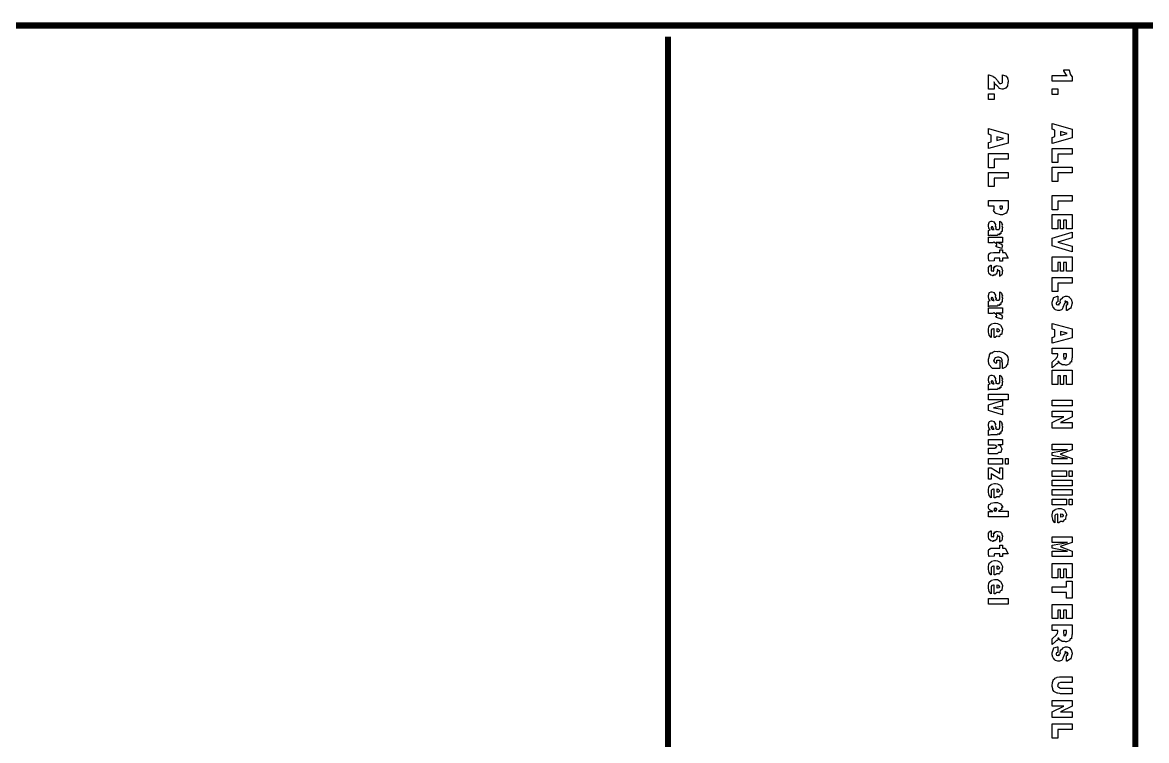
# Model space of a CAD drawing. Extents: x 0.2 to 11.6, y 0 to 16.4.
# Drawn here: x 7.78 to 9.628, y 1.223 to 2.403 of the extents above; entities that cross this region are included whole.
import ezdxf

# ---------------------------------------------------------------- set-up
doc = ezdxf.new("R2010")
doc.units = 0
doc.header["$MEASUREMENT"] = 0

msp = doc.modelspace()

# ---------------------------------------------------------------- linework, layer by layer
at = {"color": 0, "const_width": 0.01}
for points in [[(0.183322, 2.39833), (11.5517, 2.39833)], [(9.61003, 2.39833), (9.61003, 0.04834)], [(8.84169, 2.37999), (8.84169, 0.030002)]]:
    msp.add_lwpolyline(points, dxfattribs=at)
at = {"color": 0}
for points in [[(9.36833, 2.29368), (9.36833, 2.31711), (9.36908, 2.31743), (9.37576, 2.31506), (9.37636, 2.31472), (9.37636, 2.31472), (9.37918, 2.31261), (9.38319, 2.30789), (9.38374, 2.30692), (9.384, 2.30643), (9.38683, 2.30328), (9.38699, 2.30322), (9.38699, 2.30322), (9.38846, 2.303), (9.38894, 2.303), (9.38894, 2.303), (9.39057, 2.30354), (9.39068, 2.30365), (9.39063, 2.30371), (9.39154, 2.30485), (9.39154, 2.30518), (9.39139, 2.30528), (9.39154, 2.30653), (9.39154, 2.30692), (9.39154, 2.30692), (9.39154, 2.30757), (9.39154, 2.30778), (9.39154, 2.31711), (9.39154, 2.31711), (9.39665, 2.3156), (9.39697, 2.31538), (9.39697, 2.31538), (9.39968, 2.31228), (9.39979, 2.3119), (9.39979, 2.3119), (9.40018, 2.31033), (9.40087, 2.30664), (9.40087, 2.30539), (9.4005, 2.3049), (9.40001, 2.29932), (9.39979, 2.29889), (9.39974, 2.29899), (9.39692, 2.29542), (9.39654, 2.29519), (9.39649, 2.29542), (9.39279, 2.29368), (9.39154, 2.29368), (9.39031, 2.29372), (9.38633, 2.29497), (9.3859, 2.29519), (9.38536, 2.29622), (9.38292, 2.29899), (9.38124, 2.30029), (9.38092, 2.30083), (9.38015, 2.30143), (9.37819, 2.30376), (9.37896, 2.3041), (9.37896, 2.3041), (9.37847, 2.30431), (9.37711, 2.30533), (9.37765, 2.30583), (9.37765, 2.30583), (9.37765, 2.29368), (9.36833, 2.29368)], [(9.50586, 2.30681), (9.47331, 2.30681), (9.47331, 2.31614), (9.49783, 2.31614), (9.49675, 2.31646), (9.49457, 2.32015), (9.49436, 2.32047), (9.49382, 2.32129), (9.49224, 2.32394), (9.49214, 2.32514), (9.49197, 2.32547), (9.50131, 2.32547), (9.50142, 2.32508), (9.50287, 2.31896), (9.50304, 2.31853), (9.50304, 2.31853), (9.50564, 2.31467), (9.50586, 2.3144), (9.50586, 2.30681)], [(9.48264, 2.29443), (9.48264, 2.2851), (9.47331, 2.2851), (9.47331, 2.29443), (9.48264, 2.29443)], [(9.37765, 2.28608), (9.37765, 2.27675), (9.36833, 2.27675), (9.36833, 2.28608), (9.37765, 2.28608)], [(9.47786, 2.21565), (9.47786, 2.22651), (9.47331, 2.22781), (9.47331, 2.23714), (9.50586, 2.22803), (9.50586, 2.21349), (9.47331, 2.20458), (9.47331, 2.21414), (9.47786, 2.21565)], [(9.37289, 2.20731), (9.37289, 2.21815), (9.36833, 2.21946), (9.36833, 2.22879), (9.40087, 2.21967), (9.40087, 2.20514), (9.36833, 2.19624), (9.36833, 2.20578), (9.37289, 2.20731)], [(9.48719, 2.21761), (9.49804, 2.22086), (9.48719, 2.2239), (9.48719, 2.21761)], [(9.38222, 2.20925), (9.39307, 2.21251), (9.38222, 2.21556), (9.38222, 2.20925)], [(9.40087, 2.18799), (9.40087, 2.17865), (9.37765, 2.17865), (9.37765, 2.16456), (9.36833, 2.16456), (9.36833, 2.18799), (9.40087, 2.18799)], [(9.50586, 2.19635), (9.50586, 2.18701), (9.48264, 2.18701), (9.48264, 2.1729), (9.47331, 2.1729), (9.47331, 2.19635), (9.50586, 2.19635)], [(9.50586, 2.16531), (9.50586, 2.15597), (9.48264, 2.15597), (9.48264, 2.14187), (9.47331, 2.14187), (9.47331, 2.16531), (9.50586, 2.16531)], [(9.40087, 2.15696), (9.40087, 2.14762), (9.37765, 2.14762), (9.37765, 2.13351), (9.36833, 2.13351), (9.36833, 2.15696), (9.40087, 2.15696)], [(9.40087, 2.11046), (9.40087, 2.09636), (9.4005, 2.09597), (9.39839, 2.08979), (9.39785, 2.08942), (9.39725, 2.09), (9.39154, 2.08703), (9.3896, 2.08703), (9.38807, 2.08708), (9.38124, 2.08903), (9.38069, 2.08942), (9.37961, 2.09039), (9.3769, 2.09397), (9.37765, 2.09608), (9.37765, 2.09679), (9.37765, 2.10113), (9.36833, 2.10113), (9.36833, 2.11046), (9.40087, 2.11046)], [(9.50586, 2.11882), (9.50586, 2.10949), (9.48264, 2.10949), (9.48264, 2.09538), (9.47331, 2.09538), (9.47331, 2.11882), (9.50586, 2.11882)], [(9.38699, 2.10113), (9.38699, 2.09961), (9.38693, 2.09961), (9.38753, 2.09733), (9.38764, 2.09722), (9.38764, 2.09722), (9.38878, 2.09636), (9.38917, 2.09636), (9.38917, 2.09636), (9.39079, 2.0969), (9.3909, 2.097), (9.39074, 2.09717), (9.39154, 2.09885), (9.39154, 2.09939), (9.39154, 2.10113), (9.38699, 2.10113)], [(9.38699, 2.06749), (9.38699, 2.07682), (9.38699, 2.07682), (9.38906, 2.07568), (9.38917, 2.07553), (9.38917, 2.07553), (9.39057, 2.07324), (9.39068, 2.07292), (9.39063, 2.07297), (9.39003, 2.07269), (9.39133, 2.07021), (9.39133, 2.06988), (9.39128, 2.06993), (9.39035, 2.06928), (9.39154, 2.06651), (9.39154, 2.06554), (9.39085, 2.06515), (9.391, 2.06006), (9.3909, 2.05968), (9.39057, 2.05979), (9.38906, 2.05854), (9.38906, 2.05604), (9.38872, 2.05578), (9.38851, 2.0561), (9.38683, 2.05632), (9.38644, 2.05414), (9.38613, 2.05404), (9.38585, 2.05453), (9.38396, 2.05528), (9.38314, 2.05339), (9.38286, 2.05339), (9.3731, 2.05339), (9.3725, 2.05344), (9.37067, 2.05322), (9.3705, 2.05317), (9.36996, 2.05317), (9.36854, 2.0524), (9.36833, 2.05231), (9.36833, 2.06119), (9.36838, 2.06147), (9.36957, 2.06207), (9.36962, 2.06207), (9.36962, 2.06213), (9.37121, 2.06228), (9.37136, 2.06228), (9.37088, 2.06299), (9.36931, 2.06489), (9.36919, 2.06511), (9.36897, 2.06565), (9.36833, 2.06868), (9.36833, 2.06967), (9.36833, 2.07101), (9.36962, 2.07476), (9.36985, 2.07508), (9.37001, 2.07574), (9.37315, 2.07682), (9.37418, 2.07682), (9.37418, 2.07682), (9.37765, 2.07574), (9.37787, 2.07553), (9.37787, 2.07553), (9.37799, 2.07443), (9.37993, 2.07135), (9.38004, 2.07075), (9.38004, 2.07075), (9.37935, 2.06874), (9.38129, 2.06575), (9.38135, 2.06554), (9.38108, 2.06554), (9.38015, 2.06446), (9.38217, 2.06299), (9.38222, 2.06272), (9.38265, 2.06315), (9.38574, 2.0631), (9.3859, 2.06315), (9.38585, 2.06342), (9.38699, 2.0644), (9.38699, 2.06467), (9.38678, 2.06494), (9.38699, 2.06625), (9.38699, 2.06662), (9.38693, 2.06668), (9.38699, 2.06733), (9.38699, 2.06749)], [(9.50586, 2.08778), (9.50586, 2.06435), (9.49653, 2.06435), (9.49653, 2.07844), (9.49197, 2.07844), (9.49197, 2.06435), (9.48719, 2.06435), (9.48719, 2.07844), (9.48264, 2.07844), (9.48264, 2.06435), (9.47331, 2.06435), (9.47331, 2.08778), (9.50586, 2.08778)], [(9.37765, 2.06272), (9.37722, 2.06304), (9.37608, 2.06451), (9.37685, 2.06506), (9.37679, 2.06511), (9.37642, 2.06538), (9.37582, 2.067), (9.37571, 2.06706), (9.37543, 2.06711), (9.37483, 2.06749), (9.37463, 2.06749), (9.37429, 2.06749), (9.37343, 2.06717), (9.37332, 2.06706), (9.37321, 2.06706), (9.37289, 2.06608), (9.37289, 2.06575), (9.37289, 2.06575), (9.37326, 2.06435), (9.37332, 2.06424), (9.37332, 2.06424), (9.37451, 2.06321), (9.37463, 2.06315), (9.37463, 2.06315), (9.37608, 2.06272), (9.37657, 2.06272), (9.37765, 2.06272)], [(9.50586, 2.05871), (9.50586, 2.04915), (9.48242, 2.04243), (9.50586, 2.03549), (9.50586, 2.02615), (9.47331, 2.03635), (9.47331, 2.04872), (9.50586, 2.05871)], [(9.39154, 2.05035), (9.39154, 2.04167), (9.38135, 2.04167), (9.38135, 2.04167), (9.38411, 2.04156), (9.38818, 2.0395), (9.38851, 2.03928), (9.38851, 2.03928), (9.3896, 2.03922), (9.39144, 2.03635), (9.39154, 2.03603), (9.391, 2.03586), (9.39068, 2.03213), (9.39046, 2.03168), (9.38178, 2.0345), (9.3814, 2.03467), (9.38043, 2.03614), (9.38222, 2.03674), (9.38222, 2.03689), (9.38222, 2.03776), (9.38194, 2.04021), (9.38118, 2.03971), (9.38112, 2.03971), (9.38026, 2.04047), (9.37711, 2.04204), (9.37543, 2.04101), (9.37483, 2.04101), (9.36833, 2.04101), (9.36833, 2.05035), (9.39154, 2.05035)], [(9.40087, 2.01579), (9.39154, 2.01579), (9.39154, 2.01101), (9.38699, 2.01101), (9.38699, 2.01579), (9.38004, 2.01579), (9.37961, 2.01579), (9.37842, 2.01563), (9.37831, 2.01557), (9.37815, 2.01557), (9.37765, 2.01443), (9.37765, 2.01406), (9.37765, 2.01406), (9.37804, 2.01193), (9.3781, 2.01167), (9.36942, 2.01101), (9.36914, 2.01199), (9.36833, 2.01585), (9.36833, 2.01708), (9.36833, 2.01824), (9.36854, 2.0216), (9.36914, 2.02197), (9.36919, 2.02208), (9.36925, 2.02274), (9.37169, 2.02436), (9.37201, 2.02447), (9.37201, 2.02468), (9.37657, 2.02513), (9.3781, 2.02513), (9.38699, 2.02513), (9.38699, 2.02968), (9.39154, 2.02968), (9.39154, 2.02513), (9.39611, 2.02513), (9.40087, 2.01579)], [(9.50586, 2.0179), (9.50586, 1.99447), (9.49653, 1.99447), (9.49653, 2.00857), (9.49197, 2.00857), (9.49197, 1.99447), (9.48719, 1.99447), (9.48719, 2.00857), (9.48264, 2.00857), (9.48264, 1.99447), (9.47331, 1.99447), (9.47331, 2.0179), (9.50586, 2.0179)], [(9.37289, 2.00444), (9.37289, 1.99511), (9.37289, 1.99511), (9.37354, 1.99511), (9.37375, 1.99511), (9.37375, 1.99511), (9.37472, 1.99511), (9.37506, 1.99511), (9.37506, 1.99511), (9.37646, 1.99442), (9.37657, 1.99425), (9.37657, 1.99425), (9.37733, 1.99561), (9.37744, 1.99599), (9.37706, 1.99701), (9.37696, 2.0006), (9.37869, 2.0006), (9.37875, 2.00076), (9.37847, 2.00108), (9.37831, 2.00276), (9.38069, 2.00239), (9.38092, 2.0025), (9.38081, 2.00261), (9.38112, 2.00379), (9.38374, 2.00315), (9.3846, 2.00315), (9.38465, 2.00325), (9.38807, 2.00244), (9.38829, 2.00228), (9.38829, 2.00228), (9.39057, 1.99978), (9.39068, 1.99946), (9.39068, 1.99946), (9.39031, 1.99854), (9.39154, 1.99567), (9.39154, 1.99468), (9.39094, 1.99431), (9.39122, 1.99018), (9.39111, 1.9899), (9.3909, 1.98996), (9.38981, 1.98768), (9.3896, 1.98753), (9.38921, 1.98774), (9.38747, 1.98753), (9.38726, 1.98589), (9.38699, 1.98579), (9.38699, 1.99511), (9.38683, 1.99511), (9.3865, 1.99511), (9.38633, 1.99511), (9.38607, 1.99511), (9.38547, 1.99511), (9.38525, 1.99511), (9.38493, 1.99511), (9.38406, 1.99588), (9.38396, 1.99599), (9.3839, 1.99642), (9.38331, 1.99761), (9.38319, 1.99485), (9.38308, 1.99447), (9.38297, 1.99397), (9.38194, 1.9899), (9.38178, 1.98969), (9.38118, 1.98981), (9.37918, 1.98926), (9.3795, 1.98779), (9.37939, 1.98774), (9.37875, 1.98801), (9.37642, 1.98807), (9.37608, 1.98687), (9.37592, 1.98687), (9.37532, 1.98731), (9.3731, 1.98817), (9.3724, 1.98768), (9.37224, 1.98774), (9.37164, 1.9885), (9.36962, 1.99024), (9.36942, 1.99056), (9.36914, 1.99126), (9.36833, 1.99451), (9.36833, 1.99556), (9.36833, 1.9969), (9.3686, 2.00097), (9.36931, 2.00163), (9.36942, 2.00185), (9.36951, 2.00261), (9.37256, 2.00435), (9.37289, 2.00444)], [(9.50586, 1.98426), (9.50586, 1.97493), (9.48264, 1.97493), (9.48264, 1.96083), (9.47331, 1.96083), (9.47331, 1.98426), (9.50586, 1.98426)], [(9.38699, 1.95122), (9.38699, 1.96056), (9.38699, 1.96056), (9.38906, 1.95942), (9.38917, 1.95925), (9.38917, 1.95925), (9.39057, 1.95697), (9.39068, 1.95665), (9.39063, 1.95671), (9.39003, 1.95643), (9.39133, 1.95394), (9.39133, 1.95361), (9.39128, 1.95367), (9.39035, 1.95301), (9.39154, 1.95025), (9.39154, 1.94928), (9.39085, 1.94889), (9.391, 1.94379), (9.3909, 1.94342), (9.39057, 1.94353), (9.38906, 1.94228), (9.38906, 1.93978), (9.38872, 1.93951), (9.38851, 1.93983), (9.38683, 1.94006), (9.38644, 1.93787), (9.38613, 1.93778), (9.38585, 1.93826), (9.38396, 1.93901), (9.38314, 1.93713), (9.38286, 1.93713), (9.3731, 1.93713), (9.3725, 1.93718), (9.37067, 1.93696), (9.3705, 1.9369), (9.36996, 1.9369), (9.36854, 1.93614), (9.36833, 1.93604), (9.36833, 1.94493), (9.36838, 1.94521), (9.36957, 1.94581), (9.36962, 1.94581), (9.36962, 1.94586), (9.37121, 1.94601), (9.37136, 1.94601), (9.37088, 1.94672), (9.36931, 1.94862), (9.36919, 1.94883), (9.36897, 1.94937), (9.36833, 1.95242), (9.36833, 1.9534), (9.36833, 1.95475), (9.36962, 1.9585), (9.36985, 1.95882), (9.37001, 1.95947), (9.37315, 1.96056), (9.37418, 1.96056), (9.37418, 1.96056), (9.37765, 1.95947), (9.37787, 1.95925), (9.37787, 1.95925), (9.37799, 1.95817), (9.37993, 1.95508), (9.38004, 1.95449), (9.38004, 1.95449), (9.37935, 1.95247), (9.38129, 1.94949), (9.38135, 1.94928), (9.38108, 1.94928), (9.38015, 1.94819), (9.38217, 1.94672), (9.38222, 1.94646), (9.38265, 1.94689), (9.38574, 1.94683), (9.3859, 1.94689), (9.38585, 1.94715), (9.38699, 1.94814), (9.38699, 1.9484), (9.38678, 1.94868), (9.38699, 1.94997), (9.38699, 1.95036), (9.38693, 1.95042), (9.38699, 1.95107), (9.38699, 1.95122)], [(9.37765, 1.94646), (9.37722, 1.94678), (9.37608, 1.94824), (9.37685, 1.94879), (9.37679, 1.94883), (9.37642, 1.94911), (9.37582, 1.95074), (9.37571, 1.95079), (9.37543, 1.95085), (9.37483, 1.95122), (9.37463, 1.95122), (9.37429, 1.95122), (9.37343, 1.9509), (9.37332, 1.95079), (9.37321, 1.95079), (9.37289, 1.94982), (9.37289, 1.94949), (9.37289, 1.94949), (9.37326, 1.94808), (9.37332, 1.94797), (9.37332, 1.94797), (9.37451, 1.94694), (9.37463, 1.94689), (9.37463, 1.94689), (9.37608, 1.94646), (9.37657, 1.94646), (9.37765, 1.94646)], [(9.48242, 1.95324), (9.48264, 1.9439), (9.48221, 1.9439), (9.48101, 1.94336), (9.4809, 1.94325), (9.48062, 1.94325), (9.47982, 1.94179), (9.47982, 1.94129), (9.47982, 1.94129), (9.48058, 1.93989), (9.48068, 1.93978), (9.48068, 1.93978), (9.48247, 1.93913), (9.48307, 1.93913), (9.48296, 1.93924), (9.48292, 1.93989), (9.48492, 1.93951), (9.48503, 1.93956), (9.48481, 1.93972), (9.4846, 1.94114), (9.48687, 1.94249), (9.48699, 1.94303), (9.48639, 1.94368), (9.48687, 1.94786), (9.49029, 1.95047), (9.49067, 1.95085), (9.49078, 1.95161), (9.49528, 1.95324), (9.49675, 1.95324), (9.49675, 1.95324), (9.49789, 1.9535), (9.50097, 1.95215), (9.50131, 1.95193), (9.50136, 1.95199), (9.50439, 1.94868), (9.50456, 1.94824), (9.50456, 1.94824), (9.50586, 1.94303), (9.50586, 1.94129), (9.50549, 1.94065), (9.50407, 1.93375), (9.50369, 1.93326), (9.50315, 1.93371), (9.49778, 1.9299), (9.49696, 1.92979), (9.49653, 1.93913), (9.49653, 1.93913), (9.49881, 1.93989), (9.49892, 1.94), (9.49864, 1.94015), (9.4981, 1.94129), (9.49978, 1.94179), (9.49978, 1.94194), (9.49935, 1.94211), (9.49799, 1.94303), (9.49892, 1.94347), (9.49892, 1.94347), (9.49854, 1.94353), (9.49772, 1.9439), (9.4974, 1.9439), (9.49701, 1.9439), (9.49599, 1.94413), (9.49588, 1.94413), (9.49561, 1.94456), (9.49431, 1.94547), (9.4949, 1.94254), (9.49479, 1.94217), (9.49354, 1.9414), (9.49094, 1.93479), (9.49089, 1.93435), (9.49089, 1.93435), (9.48887, 1.9311), (9.4885, 1.93087), (9.48844, 1.9311), (9.48508, 1.92979), (9.48394, 1.92979), (9.48258, 1.92985), (9.47874, 1.9311), (9.47831, 1.93132), (9.47775, 1.93224), (9.47558, 1.93457), (9.47472, 1.935), (9.47461, 1.93522), (9.47428, 1.93636), (9.47331, 1.94011), (9.47331, 1.94129), (9.47331, 1.94358), (9.47532, 1.94997), (9.47569, 1.95042), (9.47597, 1.95144), (9.48178, 1.95318), (9.48242, 1.95324)], [(9.39154, 1.93408), (9.39154, 1.9254), (9.38135, 1.9254), (9.38135, 1.9254), (9.38411, 1.92529), (9.38818, 1.92324), (9.38851, 1.92301), (9.38851, 1.92301), (9.3896, 1.92296), (9.39144, 1.92008), (9.39154, 1.91976), (9.391, 1.9196), (9.39068, 1.91585), (9.39046, 1.91542), (9.38178, 1.91824), (9.3814, 1.9184), (9.38043, 1.91986), (9.38222, 1.92046), (9.38222, 1.92063), (9.38222, 1.9215), (9.38194, 1.92393), (9.38118, 1.92344), (9.38112, 1.92344), (9.38026, 1.92421), (9.37711, 1.92578), (9.37543, 1.92475), (9.37483, 1.92475), (9.36833, 1.92475), (9.36833, 1.93408), (9.39154, 1.93408)], [(9.37765, 1.88542), (9.37765, 1.89953), (9.37685, 1.89953), (9.37463, 1.89899), (9.3744, 1.89887), (9.37403, 1.89887), (9.37289, 1.8974), (9.37289, 1.89692), (9.37289, 1.89692), (9.37289, 1.89594), (9.37289, 1.89561), (9.37289, 1.89561), (9.37289, 1.89497), (9.37289, 1.89475), (9.37289, 1.88542), (9.37213, 1.88574), (9.36962, 1.88932), (9.36942, 1.88976), (9.36914, 1.891), (9.36833, 1.89546), (9.36833, 1.89692), (9.36833, 1.89854), (9.36925, 1.90306), (9.36942, 1.90343), (9.36951, 1.90451), (9.3731, 1.90713), (9.37354, 1.90733), (9.37358, 1.90776), (9.37831, 1.90886), (9.37983, 1.90886), (9.37983, 1.90886), (9.38314, 1.90869), (9.38775, 1.90636), (9.38829, 1.90582), (9.38829, 1.90582), (9.39154, 1.89947), (9.39154, 1.89735), (9.39079, 1.89686), (9.39031, 1.89106), (9.39003, 1.89063), (9.38954, 1.89085), (9.38737, 1.88949), (9.38639, 1.88693), (9.3859, 1.88672), (9.38542, 1.88726), (9.38222, 1.88738), (9.37944, 1.88542), (9.37853, 1.88542), (9.37765, 1.88542)], [(9.47786, 1.88721), (9.47786, 1.89806), (9.47331, 1.89936), (9.47331, 1.90869), (9.50586, 1.89958), (9.50586, 1.88504), (9.47331, 1.87614), (9.47331, 1.88569), (9.47786, 1.88721)], [(9.38222, 1.89475), (9.38265, 1.89518), (9.38574, 1.89551), (9.3859, 1.89561), (9.38585, 1.89589), (9.38699, 1.89686), (9.38699, 1.89714), (9.38661, 1.89751), (9.38558, 1.89876), (9.38525, 1.89887), (9.38488, 1.89903), (9.3826, 1.89953), (9.38222, 1.89953), (9.38222, 1.89475)], [(9.48719, 1.88917), (9.49804, 1.89242), (9.48719, 1.89546), (9.48719, 1.88917)], [(9.47331, 1.86789), (9.50586, 1.86789), (9.50586, 1.85183), (9.50549, 1.85167), (9.50499, 1.84554), (9.50478, 1.84511), (9.50472, 1.84526), (9.50304, 1.84472), (9.50174, 1.84164), (9.50131, 1.84142), (9.50092, 1.84147), (9.49669, 1.8399), (9.49522, 1.8399), (9.49403, 1.84033), (9.49001, 1.84065), (9.48958, 1.84076), (9.48904, 1.84125), (9.48617, 1.84293), (9.48589, 1.84315), (9.48529, 1.84332), (9.48351, 1.84457), (9.48449, 1.8456), (9.48438, 1.84576), (9.48406, 1.84603), (9.48236, 1.84603), (9.48318, 1.84353), (9.48307, 1.84338), (9.48258, 1.84343), (9.48118, 1.84224), (9.4809, 1.84207), (9.48036, 1.84212), (9.47868, 1.84065), (9.47851, 1.84056), (9.47331, 1.83535), (9.47331, 1.84467), (9.48025, 1.85161), (9.48014, 1.852), (9.48215, 1.85389), (9.48221, 1.854), (9.48188, 1.85433), (9.48264, 1.85656), (9.48264, 1.85726), (9.48264, 1.85856), (9.47331, 1.85856), (9.47331, 1.86789)], [(9.38222, 1.84825), (9.38699, 1.84825), (9.38699, 1.83436), (9.37506, 1.83436), (9.37386, 1.83539), (9.3699, 1.8406), (9.36962, 1.8411), (9.36931, 1.84256), (9.36833, 1.84651), (9.36833, 1.84782), (9.36833, 1.84983), (9.36996, 1.85536), (9.37028, 1.85585), (9.37044, 1.85693), (9.37244, 1.85997), (9.37532, 1.86035), (9.37592, 1.86062), (9.37592, 1.86117), (9.37913, 1.86274), (9.38325, 1.86236), (9.3846, 1.86236), (9.38531, 1.86274), (9.3929, 1.86074), (9.3935, 1.8604), (9.3935, 1.8604), (9.39551, 1.85894), (9.39903, 1.85558), (9.39936, 1.85499), (9.39936, 1.85499), (9.40013, 1.85319), (9.40087, 1.84885), (9.40087, 1.84739), (9.4005, 1.84706), (9.40001, 1.84082), (9.39979, 1.84044), (9.39974, 1.84056), (9.39811, 1.8399), (9.39714, 1.83681), (9.39675, 1.83653), (9.39638, 1.83653), (9.39208, 1.83447), (9.39154, 1.83436), (9.39154, 1.84369), (9.39122, 1.84407), (9.3904, 1.84549), (9.39154, 1.84521), (9.39154, 1.84521), (9.39117, 1.84565), (9.3904, 1.84733), (9.39154, 1.84771), (9.39154, 1.84782), (9.39106, 1.84842), (9.38997, 1.85069), (9.38997, 1.85161), (9.38981, 1.85172), (9.38894, 1.85206), (9.38569, 1.85303), (9.3846, 1.85303), (9.38325, 1.85303), (9.3795, 1.85194), (9.37918, 1.85172), (9.37875, 1.85172), (9.37765, 1.84896), (9.37765, 1.84804), (9.37744, 1.84814), (9.37657, 1.84765), (9.37804, 1.84625), (9.3781, 1.84608), (9.37804, 1.84614), (9.3775, 1.84586), (9.37944, 1.84392), (9.37961, 1.84369), (9.38222, 1.84369), (9.38222, 1.84825)], [(9.49197, 1.85856), (9.49197, 1.85422), (9.49197, 1.85422), (9.49219, 1.85194), (9.49219, 1.85161), (9.49219, 1.85161), (9.49278, 1.84999), (9.49283, 1.84987), (9.49278, 1.85004), (9.49278, 1.85053), (9.49382, 1.84924), (9.49414, 1.84924), (9.49403, 1.8495), (9.49436, 1.85069), (9.49588, 1.85026), (9.49588, 1.85032), (9.49556, 1.85081), (9.49528, 1.85275), (9.49653, 1.85374), (9.49653, 1.854), (9.49653, 1.85856), (9.49197, 1.85856)], [(9.50586, 1.83165), (9.50586, 1.80821), (9.49653, 1.80821), (9.49653, 1.82232), (9.49197, 1.82232), (9.49197, 1.80821), (9.48719, 1.80821), (9.48719, 1.82232), (9.48264, 1.82232), (9.48264, 1.80821), (9.47331, 1.80821), (9.47331, 1.83165), (9.50586, 1.83165)], [(9.38699, 1.81424), (9.38699, 1.82357), (9.38699, 1.82357), (9.38906, 1.82243), (9.38917, 1.82226), (9.38917, 1.82226), (9.39057, 1.81999), (9.39068, 1.81967), (9.39063, 1.81972), (9.39003, 1.81944), (9.39133, 1.81694), (9.39133, 1.81662), (9.39128, 1.81668), (9.39035, 1.81603), (9.39154, 1.81326), (9.39154, 1.81228), (9.39085, 1.8119), (9.391, 1.80681), (9.3909, 1.80643), (9.39057, 1.80653), (9.38906, 1.80528), (9.38906, 1.80279), (9.38872, 1.80251), (9.38851, 1.80285), (9.38683, 1.80306), (9.38644, 1.80089), (9.38613, 1.80078), (9.38585, 1.80126), (9.38396, 1.80203), (9.38314, 1.80012), (9.38286, 1.80012), (9.3731, 1.80012), (9.3725, 1.80018), (9.37067, 1.79997), (9.3705, 1.79992), (9.36996, 1.79992), (9.36854, 1.79915), (9.36833, 1.79904), (9.36833, 1.80794), (9.36838, 1.80821), (9.36957, 1.80881), (9.36962, 1.80881), (9.36962, 1.80886), (9.37121, 1.80903), (9.37136, 1.80903), (9.37088, 1.80974), (9.36931, 1.81164), (9.36919, 1.81185), (9.36897, 1.81239), (9.36833, 1.81543), (9.36833, 1.8164), (9.36833, 1.81776), (9.36962, 1.8215), (9.36985, 1.82183), (9.37001, 1.82249), (9.37315, 1.82357), (9.37418, 1.82357), (9.37418, 1.82357), (9.37765, 1.82249), (9.37787, 1.82226), (9.37787, 1.82226), (9.37799, 1.82118), (9.37993, 1.81808), (9.38004, 1.81749), (9.38004, 1.81749), (9.37935, 1.81549), (9.38129, 1.8125), (9.38135, 1.81228), (9.38108, 1.81228), (9.38015, 1.81119), (9.38217, 1.80974), (9.38222, 1.80946), (9.38265, 1.8099), (9.38574, 1.80985), (9.3859, 1.8099), (9.38585, 1.81017), (9.38699, 1.81114), (9.38699, 1.81142), (9.38678, 1.81168), (9.38699, 1.81299), (9.38699, 1.81338), (9.38693, 1.81342), (9.38699, 1.81407), (9.38699, 1.81424)], [(9.37765, 1.80946), (9.37722, 1.80979), (9.37608, 1.81125), (9.37685, 1.81179), (9.37679, 1.81185), (9.37642, 1.81213), (9.37582, 1.81375), (9.37571, 1.81381), (9.37543, 1.81386), (9.37483, 1.81424), (9.37463, 1.81424), (9.37429, 1.81424), (9.37343, 1.81392), (9.37332, 1.81381), (9.37321, 1.81381), (9.37289, 1.81282), (9.37289, 1.8125), (9.37289, 1.8125), (9.37326, 1.81108), (9.37332, 1.81099), (9.37332, 1.81099), (9.37451, 1.80994), (9.37463, 1.8099), (9.37463, 1.8099), (9.37608, 1.80946), (9.37657, 1.80946), (9.37765, 1.80946)], [(9.40087, 1.79254), (9.40087, 1.78321), (9.36833, 1.78321), (9.36833, 1.79254), (9.40087, 1.79254)], [(9.39154, 1.78162), (9.39154, 1.77229), (9.37679, 1.76992), (9.39154, 1.76774), (9.39154, 1.7584), (9.36833, 1.76557), (9.36833, 1.77468), (9.39154, 1.78162)], [(9.50586, 1.78256), (9.50586, 1.77322), (9.47331, 1.77322), (9.47331, 1.78256), (9.50586, 1.78256)], [(9.50586, 1.76443), (9.50586, 1.7551), (9.48676, 1.74576), (9.50586, 1.74576), (9.50586, 1.73643), (9.47331, 1.73643), (9.47331, 1.74576), (9.49219, 1.7551), (9.47331, 1.7551), (9.47331, 1.76443), (9.50586, 1.76443)], [(9.38699, 1.73931), (9.38699, 1.74864), (9.38699, 1.74864), (9.38906, 1.7475), (9.38917, 1.74735), (9.38917, 1.74735), (9.39057, 1.74507), (9.39068, 1.74474), (9.39063, 1.74479), (9.39003, 1.74451), (9.39133, 1.74203), (9.39133, 1.74169), (9.39128, 1.74175), (9.39035, 1.7411), (9.39154, 1.73833), (9.39154, 1.73736), (9.39085, 1.73699), (9.391, 1.73188), (9.3909, 1.7315), (9.39057, 1.73161), (9.38906, 1.73036), (9.38906, 1.72786), (9.38872, 1.7276), (9.38851, 1.72792), (9.38683, 1.72814), (9.38644, 1.72597), (9.38613, 1.72586), (9.38585, 1.72635), (9.38396, 1.72711), (9.38314, 1.72521), (9.38286, 1.72521), (9.3731, 1.72521), (9.3725, 1.72526), (9.37067, 1.72504), (9.3705, 1.72499), (9.36996, 1.72499), (9.36854, 1.72424), (9.36833, 1.72413), (9.36833, 1.73301), (9.36838, 1.73329), (9.36957, 1.73389), (9.36962, 1.73389), (9.36962, 1.73394), (9.37121, 1.7341), (9.37136, 1.7341), (9.37088, 1.73481), (9.36931, 1.73671), (9.36919, 1.73693), (9.36897, 1.73747), (9.36833, 1.7405), (9.36833, 1.74149), (9.36833, 1.74283), (9.36962, 1.74658), (9.36985, 1.7469), (9.37001, 1.74756), (9.37315, 1.74864), (9.37418, 1.74864), (9.37418, 1.74864), (9.37765, 1.74756), (9.37787, 1.74735), (9.37787, 1.74735), (9.37799, 1.74625), (9.37993, 1.74317), (9.38004, 1.74257), (9.38004, 1.74257), (9.37935, 1.74056), (9.38129, 1.73757), (9.38135, 1.73736), (9.38108, 1.73736), (9.38015, 1.73628), (9.38217, 1.73481), (9.38222, 1.73454), (9.38265, 1.73497), (9.38574, 1.73492), (9.3859, 1.73497), (9.38585, 1.73525), (9.38699, 1.73622), (9.38699, 1.73649), (9.38678, 1.73676), (9.38699, 1.73807), (9.38699, 1.73844), (9.38693, 1.7385), (9.38699, 1.73915), (9.38699, 1.73931)], [(9.37765, 1.73454), (9.37722, 1.73486), (9.37608, 1.73633), (9.37685, 1.73688), (9.37679, 1.73693), (9.37642, 1.73719), (9.37582, 1.73882), (9.37571, 1.73887), (9.37543, 1.73893), (9.37483, 1.73931), (9.37463, 1.73931), (9.37429, 1.73931), (9.37343, 1.73899), (9.37332, 1.73887), (9.37321, 1.73887), (9.37289, 1.7379), (9.37289, 1.73757), (9.37289, 1.73757), (9.37326, 1.73617), (9.37332, 1.73606), (9.37332, 1.73606), (9.37451, 1.73503), (9.37463, 1.73497), (9.37463, 1.73497), (9.37608, 1.73454), (9.37657, 1.73454), (9.37765, 1.73454)], [(9.39154, 1.71761), (9.39154, 1.70893), (9.38374, 1.70893), (9.38396, 1.70925), (9.38672, 1.70888), (9.38872, 1.70578), (9.38894, 1.70546), (9.38894, 1.70546), (9.39046, 1.70236), (9.39046, 1.70133), (9.39003, 1.70139), (9.38867, 1.69646), (9.38829, 1.69613), (9.38781, 1.69656), (9.38499, 1.69624), (9.38276, 1.69417), (9.382, 1.69417), (9.36833, 1.69417), (9.36833, 1.7035), (9.37896, 1.7035), (9.3789, 1.70356), (9.37913, 1.70432), (9.38124, 1.70404), (9.38135, 1.70415), (9.38108, 1.70432), (9.38038, 1.70529), (9.38222, 1.70563), (9.38222, 1.70568), (9.38222, 1.70617), (9.38135, 1.70751), (9.38112, 1.70762), (9.38026, 1.70774), (9.37831, 1.70828), (9.37765, 1.70828), (9.36833, 1.70828), (9.36833, 1.71761), (9.39154, 1.71761)], [(9.50586, 1.71018), (9.50586, 1.70063), (9.48633, 1.6939), (9.50586, 1.68674), (9.50586, 1.67763), (9.47331, 1.67763), (9.47331, 1.68674), (9.49869, 1.68674), (9.47331, 1.69151), (9.47331, 1.69629), (9.49869, 1.70085), (9.47331, 1.70085), (9.47331, 1.71018), (9.50586, 1.71018)], [(9.39154, 1.68658), (9.39154, 1.67725), (9.36833, 1.67725), (9.36833, 1.68658), (9.39154, 1.68658)], [(9.40087, 1.68658), (9.40087, 1.67725), (9.39632, 1.67725), (9.39632, 1.68658), (9.40087, 1.68658)], [(9.39154, 1.67111), (9.39154, 1.65246), (9.38764, 1.65246), (9.37289, 1.66135), (9.37289, 1.65246), (9.36833, 1.65246), (9.36833, 1.67111), (9.37267, 1.67111), (9.38699, 1.66222), (9.38699, 1.67111), (9.39154, 1.67111)], [(9.49653, 1.66624), (9.49653, 1.6569), (9.47331, 1.6569), (9.47331, 1.66624), (9.49653, 1.66624)], [(9.50586, 1.66624), (9.50586, 1.6569), (9.50131, 1.6569), (9.50131, 1.66624), (9.50586, 1.66624)], [(9.37765, 1.62181), (9.37765, 1.6359), (9.37685, 1.6359), (9.37463, 1.63536), (9.3744, 1.63525), (9.37403, 1.63525), (9.37289, 1.63379), (9.37289, 1.63331), (9.37289, 1.63331), (9.37289, 1.63232), (9.37289, 1.632), (9.37289, 1.632), (9.37289, 1.63135), (9.37289, 1.63113), (9.37289, 1.62181), (9.37213, 1.62213), (9.36962, 1.62571), (9.36942, 1.62614), (9.36914, 1.62739), (9.36833, 1.63183), (9.36833, 1.63331), (9.36833, 1.63493), (9.36925, 1.63943), (9.36942, 1.63981), (9.36951, 1.6409), (9.3731, 1.6435), (9.37354, 1.64372), (9.37358, 1.64415), (9.37831, 1.64524), (9.37983, 1.64524), (9.37983, 1.64524), (9.38314, 1.64507), (9.38775, 1.64274), (9.38829, 1.64219), (9.38829, 1.64219), (9.39154, 1.63585), (9.39154, 1.63374), (9.39079, 1.63325), (9.39031, 1.62744), (9.39003, 1.62701), (9.38954, 1.62722), (9.38737, 1.62588), (9.38639, 1.62332), (9.3859, 1.6231), (9.38542, 1.62364), (9.38222, 1.62375), (9.37944, 1.62181), (9.37853, 1.62181), (9.37765, 1.62181)], [(9.50586, 1.65076), (9.50586, 1.64144), (9.47331, 1.64144), (9.47331, 1.65076), (9.50586, 1.65076)], [(9.38222, 1.63113), (9.38265, 1.63157), (9.38574, 1.63189), (9.3859, 1.632), (9.38585, 1.63226), (9.38699, 1.63325), (9.38699, 1.63351), (9.38661, 1.6339), (9.38558, 1.63514), (9.38525, 1.63525), (9.38488, 1.63542), (9.3826, 1.6359), (9.38222, 1.6359), (9.38222, 1.63113)], [(9.50586, 1.63531), (9.50586, 1.62597), (9.47331, 1.62597), (9.47331, 1.63531), (9.50586, 1.63531)], [(9.40087, 1.59076), (9.36833, 1.59076), (9.36833, 1.59944), (9.37592, 1.59944), (9.37483, 1.60004), (9.37147, 1.60161), (9.37056, 1.60206), (9.37028, 1.60226), (9.36979, 1.60275), (9.36833, 1.60504), (9.36833, 1.60574), (9.36833, 1.6071), (9.36919, 1.61106), (9.37125, 1.61171), (9.37181, 1.61203), (9.37213, 1.61296), (9.37825, 1.61421), (9.38026, 1.61421), (9.38026, 1.61421), (9.38357, 1.61421), (9.38807, 1.61225), (9.38851, 1.61182), (9.38851, 1.61182), (9.39154, 1.60742), (9.39154, 1.60596), (9.39139, 1.60618), (9.38997, 1.60579), (9.39031, 1.60292), (9.39003, 1.60271), (9.38917, 1.60265), (9.38579, 1.60032), (9.38525, 1.6001), (9.40087, 1.6001), (9.40087, 1.59076)], [(9.49653, 1.61985), (9.49653, 1.61051), (9.47331, 1.61051), (9.47331, 1.61985), (9.49653, 1.61985)], [(9.50586, 1.61985), (9.50586, 1.61051), (9.50131, 1.61051), (9.50131, 1.61985), (9.50586, 1.61985)], [(9.38004, 1.6001), (9.37989, 1.60021), (9.3795, 1.60092), (9.38151, 1.60064), (9.38157, 1.60075), (9.38124, 1.60092), (9.38043, 1.60206), (9.38222, 1.60238), (9.38222, 1.60249), (9.38222, 1.60292), (9.38167, 1.60411), (9.38157, 1.60422), (9.38103, 1.60433), (9.37935, 1.60482), (9.38004, 1.60488), (9.38004, 1.60488), (9.37956, 1.60488), (9.37819, 1.60433), (9.3781, 1.60422), (9.37799, 1.60422), (9.37765, 1.60292), (9.37765, 1.60249), (9.37765, 1.60249), (9.37804, 1.60086), (9.3781, 1.60075), (9.37804, 1.60081), (9.37771, 1.60081), (9.3795, 1.6001), (9.38004, 1.6001)], [(9.48264, 1.58094), (9.48264, 1.59506), (9.48182, 1.59506), (9.4796, 1.59451), (9.47939, 1.5944), (9.479, 1.5944), (9.47786, 1.59293), (9.47786, 1.59244), (9.47786, 1.59244), (9.47786, 1.59147), (9.47786, 1.59115), (9.47786, 1.59115), (9.47786, 1.5905), (9.47786, 1.59028), (9.47786, 1.58094), (9.47711, 1.58128), (9.47461, 1.58485), (9.47439, 1.58529), (9.47413, 1.58653), (9.47331, 1.59099), (9.47331, 1.59244), (9.47331, 1.59407), (9.47424, 1.59858), (9.47439, 1.59896), (9.4745, 1.60004), (9.47808, 1.60265), (9.47851, 1.60286), (9.47857, 1.60331), (9.48329, 1.60439), (9.48481, 1.60439), (9.48481, 1.60439), (9.48813, 1.60422), (9.49274, 1.60189), (9.49328, 1.60135), (9.49328, 1.60135), (9.49653, 1.595), (9.49653, 1.59289), (9.49576, 1.59239), (9.49528, 1.58658), (9.49501, 1.58615), (9.49451, 1.58638), (9.49235, 1.58501), (9.49138, 1.58247), (9.49089, 1.58225), (9.4904, 1.58279), (9.48719, 1.5829), (9.48443, 1.58094), (9.48351, 1.58094), (9.48264, 1.58094)], [(9.48719, 1.59028), (9.48763, 1.59071), (9.49072, 1.59104), (9.49089, 1.59115), (9.49083, 1.59142), (9.49197, 1.59239), (9.49197, 1.59267), (9.4916, 1.59304), (9.49056, 1.59429), (9.49024, 1.5944), (9.48986, 1.59457), (9.48757, 1.59506), (9.48719, 1.59506), (9.48719, 1.59028)], [(9.37289, 1.56771), (9.37289, 1.55838), (9.37289, 1.55838), (9.37354, 1.55838), (9.37375, 1.55838), (9.37375, 1.55838), (9.37472, 1.55838), (9.37506, 1.55838), (9.37506, 1.55838), (9.37646, 1.55767), (9.37657, 1.55751), (9.37657, 1.55751), (9.37733, 1.55886), (9.37744, 1.55925), (9.37706, 1.56028), (9.37696, 1.56386), (9.37869, 1.56386), (9.37875, 1.56401), (9.37847, 1.56435), (9.37831, 1.56603), (9.38069, 1.56565), (9.38092, 1.56575), (9.38081, 1.56586), (9.38112, 1.56706), (9.38374, 1.5664), (9.3846, 1.5664), (9.38465, 1.56651), (9.38807, 1.56569), (9.38829, 1.56554), (9.38829, 1.56554), (9.39057, 1.56304), (9.39068, 1.56272), (9.39068, 1.56272), (9.39031, 1.56179), (9.39154, 1.55892), (9.39154, 1.55794), (9.39094, 1.55757), (9.39122, 1.55344), (9.39111, 1.55317), (9.3909, 1.55322), (9.38981, 1.55094), (9.3896, 1.55078), (9.38921, 1.551), (9.38747, 1.55078), (9.38726, 1.54915), (9.38699, 1.54904), (9.38699, 1.55838), (9.38683, 1.55838), (9.3865, 1.55838), (9.38633, 1.55838), (9.38607, 1.55838), (9.38547, 1.55838), (9.38525, 1.55838), (9.38493, 1.55838), (9.38406, 1.55914), (9.38396, 1.55925), (9.3839, 1.55968), (9.38331, 1.56088), (9.38319, 1.55811), (9.38308, 1.55772), (9.38297, 1.55724), (9.38194, 1.55317), (9.38178, 1.55296), (9.38118, 1.55306), (9.37918, 1.55251), (9.3795, 1.55106), (9.37939, 1.551), (9.37875, 1.55126), (9.37642, 1.55132), (9.37608, 1.55013), (9.37592, 1.55013), (9.37532, 1.55057), (9.3731, 1.55143), (9.3724, 1.55094), (9.37224, 1.551), (9.37164, 1.55176), (9.36962, 1.5535), (9.36942, 1.55382), (9.36914, 1.55453), (9.36833, 1.55778), (9.36833, 1.55881), (9.36833, 1.56017), (9.3686, 1.56424), (9.36931, 1.56489), (9.36942, 1.56511), (9.36951, 1.56586), (9.37256, 1.5676), (9.37289, 1.56771)], [(9.50586, 1.55789), (9.50586, 1.54833), (9.48633, 1.54161), (9.50586, 1.53444), (9.50586, 1.52533), (9.47331, 1.52533), (9.47331, 1.53444), (9.49869, 1.53444), (9.47331, 1.53922), (9.47331, 1.544), (9.49869, 1.54856), (9.47331, 1.54856), (9.47331, 1.55789), (9.50586, 1.55789)], [(9.40087, 1.52994), (9.39154, 1.52994), (9.39154, 1.52518), (9.38699, 1.52518), (9.38699, 1.52994), (9.38004, 1.52994), (9.37961, 1.52994), (9.37842, 1.52979), (9.37831, 1.52974), (9.37815, 1.52974), (9.37765, 1.5286), (9.37765, 1.52821), (9.37765, 1.52821), (9.37804, 1.5261), (9.3781, 1.52582), (9.36942, 1.52518), (9.36914, 1.52615), (9.36833, 1.53), (9.36833, 1.53125), (9.36833, 1.53239), (9.36854, 1.53575), (9.36914, 1.53614), (9.36919, 1.53624), (9.36925, 1.53689), (9.37169, 1.53851), (9.37201, 1.53862), (9.37201, 1.53885), (9.37657, 1.53928), (9.3781, 1.53928), (9.38699, 1.53928), (9.38699, 1.54383), (9.39154, 1.54383), (9.39154, 1.53928), (9.39611, 1.53928), (9.40087, 1.52994)], [(9.37765, 1.49517), (9.37765, 1.50928), (9.37685, 1.50928), (9.37463, 1.50874), (9.3744, 1.50863), (9.37403, 1.50863), (9.37289, 1.50717), (9.37289, 1.50667), (9.37289, 1.50667), (9.37289, 1.50569), (9.37289, 1.50538), (9.37289, 1.50538), (9.37289, 1.50472), (9.37289, 1.5045), (9.37289, 1.49517), (9.37213, 1.4955), (9.36962, 1.49908), (9.36942, 1.49951), (9.36914, 1.50076), (9.36833, 1.50521), (9.36833, 1.50667), (9.36833, 1.50831), (9.36925, 1.51281), (9.36942, 1.51318), (9.36951, 1.51426), (9.3731, 1.51687), (9.37354, 1.51708), (9.37358, 1.51753), (9.37831, 1.51861), (9.37983, 1.51861), (9.37983, 1.51861), (9.38314, 1.51844), (9.38775, 1.51611), (9.38829, 1.51557), (9.38829, 1.51557), (9.39154, 1.50922), (9.39154, 1.50711), (9.39079, 1.50662), (9.39031, 1.50082), (9.39003, 1.50038), (9.38954, 1.5006), (9.38737, 1.49924), (9.38639, 1.49669), (9.3859, 1.49647), (9.38542, 1.49701), (9.38222, 1.49713), (9.37944, 1.49517), (9.37853, 1.49517), (9.37765, 1.49517)], [(9.38222, 1.5045), (9.38265, 1.50493), (9.38574, 1.50526), (9.3859, 1.50538), (9.38585, 1.50564), (9.38699, 1.50662), (9.38699, 1.50689), (9.38661, 1.50726), (9.38558, 1.50851), (9.38525, 1.50863), (9.38488, 1.50879), (9.3826, 1.50928), (9.38222, 1.50928), (9.38222, 1.5045)], [(9.50586, 1.51394), (9.50586, 1.4905), (9.49653, 1.4905), (9.49653, 1.50461), (9.49197, 1.50461), (9.49197, 1.4905), (9.48719, 1.4905), (9.48719, 1.50461), (9.48264, 1.50461), (9.48264, 1.4905), (9.47331, 1.4905), (9.47331, 1.51394), (9.50586, 1.51394)], [(9.37765, 1.46414), (9.37765, 1.47825), (9.37685, 1.47825), (9.37463, 1.47771), (9.3744, 1.4776), (9.37403, 1.4776), (9.37289, 1.47612), (9.37289, 1.47564), (9.37289, 1.47564), (9.37289, 1.47467), (9.37289, 1.47433), (9.37289, 1.47433), (9.37289, 1.47368), (9.37289, 1.47347), (9.37289, 1.46414), (9.37213, 1.46446), (9.36962, 1.46804), (9.36942, 1.46847), (9.36914, 1.46972), (9.36833, 1.47418), (9.36833, 1.47564), (9.36833, 1.47726), (9.36925, 1.48178), (9.36942, 1.48215), (9.36951, 1.48324), (9.3731, 1.48583), (9.37354, 1.48606), (9.37358, 1.48649), (9.37831, 1.48757), (9.37983, 1.48757), (9.37983, 1.48757), (9.38314, 1.48742), (9.38775, 1.48508), (9.38829, 1.48454), (9.38829, 1.48454), (9.39154, 1.47819), (9.39154, 1.47607), (9.39079, 1.47558), (9.39031, 1.46978), (9.39003, 1.46935), (9.38954, 1.46957), (9.38737, 1.46821), (9.38639, 1.46565), (9.3859, 1.46544), (9.38542, 1.46599), (9.38222, 1.4661), (9.37944, 1.46414), (9.37853, 1.46414), (9.37765, 1.46414)], [(9.50586, 1.48486), (9.50586, 1.45687), (9.49653, 1.45687), (9.49653, 1.46619), (9.47331, 1.46619), (9.47331, 1.47553), (9.49653, 1.47553), (9.49653, 1.48486), (9.50586, 1.48486)], [(9.38222, 1.47347), (9.38265, 1.4739), (9.38574, 1.47424), (9.3859, 1.47433), (9.38585, 1.47461), (9.38699, 1.47558), (9.38699, 1.47586), (9.38661, 1.47624), (9.38558, 1.47749), (9.38525, 1.4776), (9.38488, 1.47775), (9.3826, 1.47825), (9.38222, 1.47825), (9.38222, 1.47347)], [(9.40087, 1.45654), (9.40087, 1.44721), (9.36833, 1.44721), (9.36833, 1.45654), (9.40087, 1.45654)], [(9.50586, 1.44667), (9.50586, 1.42324), (9.49653, 1.42324), (9.49653, 1.43733), (9.49197, 1.43733), (9.49197, 1.42324), (9.48719, 1.42324), (9.48719, 1.43733), (9.48264, 1.43733), (9.48264, 1.42324), (9.47331, 1.42324), (9.47331, 1.44667), (9.50586, 1.44667)], [(9.47331, 1.41303), (9.50586, 1.41303), (9.50586, 1.39697), (9.50549, 1.39681), (9.50499, 1.39068), (9.50478, 1.39025), (9.50472, 1.3904), (9.50304, 1.38986), (9.50174, 1.38677), (9.50131, 1.38656), (9.50092, 1.38661), (9.49669, 1.38504), (9.49522, 1.38504), (9.49403, 1.38547), (9.49001, 1.3858), (9.48958, 1.38591), (9.48904, 1.38639), (9.48617, 1.38807), (9.48589, 1.38829), (9.48529, 1.38846), (9.48351, 1.38971), (9.48449, 1.39074), (9.48438, 1.3909), (9.48406, 1.39117), (9.48236, 1.39117), (9.48318, 1.38867), (9.48307, 1.38851), (9.48258, 1.38856), (9.48118, 1.38737), (9.4809, 1.38721), (9.48036, 1.38726), (9.47868, 1.3858), (9.47851, 1.38569), (9.47331, 1.38048), (9.47331, 1.38981), (9.48025, 1.39675), (9.48014, 1.39714), (9.48215, 1.39903), (9.48221, 1.39914), (9.48188, 1.39947), (9.48264, 1.40169), (9.48264, 1.4024), (9.48264, 1.40369), (9.47331, 1.40369), (9.47331, 1.41303)], [(9.49197, 1.40369), (9.49197, 1.39936), (9.49197, 1.39936), (9.49219, 1.39708), (9.49219, 1.39675), (9.49219, 1.39675), (9.49278, 1.39512), (9.49283, 1.39501), (9.49278, 1.39518), (9.49278, 1.39567), (9.49382, 1.39437), (9.49414, 1.39437), (9.49403, 1.39464), (9.49436, 1.39583), (9.49588, 1.3954), (9.49588, 1.39546), (9.49556, 1.39594), (9.49528, 1.39789), (9.49653, 1.39888), (9.49653, 1.39914), (9.49653, 1.40369), (9.49197, 1.40369)], [(9.48242, 1.37679), (9.48264, 1.36746), (9.48221, 1.36746), (9.48101, 1.36692), (9.4809, 1.36681), (9.48062, 1.36681), (9.47982, 1.36534), (9.47982, 1.36485), (9.47982, 1.36485), (9.48058, 1.36344), (9.48068, 1.36334), (9.48068, 1.36334), (9.48247, 1.36268), (9.48307, 1.36268), (9.48296, 1.36279), (9.48292, 1.36344), (9.48492, 1.36306), (9.48503, 1.36312), (9.48481, 1.36328), (9.4846, 1.36469), (9.48687, 1.36605), (9.48699, 1.36659), (9.48639, 1.36724), (9.48687, 1.37142), (9.49029, 1.37402), (9.49067, 1.3744), (9.49078, 1.37516), (9.49528, 1.37679), (9.49675, 1.37679), (9.49675, 1.37679), (9.49789, 1.37706), (9.50097, 1.37571), (9.50131, 1.37549), (9.50136, 1.37554), (9.50439, 1.37223), (9.50456, 1.3718), (9.50456, 1.3718), (9.50586, 1.36659), (9.50586, 1.36485), (9.50549, 1.3642), (9.50407, 1.35731), (9.50369, 1.35682), (9.50315, 1.35726), (9.49778, 1.35346), (9.49696, 1.35335), (9.49653, 1.36268), (9.49653, 1.36268), (9.49881, 1.36344), (9.49892, 1.36355), (9.49864, 1.36372), (9.4981, 1.36485), (9.49978, 1.36534), (9.49978, 1.36551), (9.49935, 1.36567), (9.49799, 1.36659), (9.49892, 1.36702), (9.49892, 1.36702), (9.49854, 1.36708), (9.49772, 1.36746), (9.4974, 1.36746), (9.49701, 1.36746), (9.49599, 1.36768), (9.49588, 1.36768), (9.49561, 1.36811), (9.49431, 1.36903), (9.4949, 1.3661), (9.49479, 1.36572), (9.49354, 1.36496), (9.49094, 1.35834), (9.49089, 1.35791), (9.49089, 1.35791), (9.48887, 1.35466), (9.4885, 1.35444), (9.48844, 1.35466), (9.48508, 1.35335), (9.48394, 1.35335), (9.48258, 1.35341), (9.47874, 1.35466), (9.47831, 1.35487), (9.47775, 1.35579), (9.47558, 1.35813), (9.47472, 1.35856), (9.47461, 1.35878), (9.47428, 1.35992), (9.47331, 1.36366), (9.47331, 1.36485), (9.47331, 1.36713), (9.47532, 1.37353), (9.47569, 1.37397), (9.47597, 1.375), (9.48178, 1.37674), (9.48242, 1.37679)], [(9.50586, 1.30903), (9.50586, 1.2997), (9.48676, 1.2997), (9.48568, 1.29997), (9.48232, 1.30056), (9.48156, 1.30051), (9.48133, 1.30056), (9.48031, 1.301), (9.47732, 1.30268), (9.477, 1.30295), (9.4764, 1.30339), (9.4745, 1.30632), (9.47439, 1.30664), (9.47413, 1.30805), (9.47331, 1.31174), (9.47331, 1.31293), (9.47331, 1.31413), (9.47353, 1.31728), (9.47353, 1.31771), (9.47358, 1.3182), (9.47472, 1.32156), (9.47483, 1.32183), (9.47487, 1.32265), (9.47737, 1.32465), (9.47765, 1.32487), (9.47765, 1.3253), (9.48101, 1.32671), (9.48133, 1.32682), (9.48133, 1.32682), (9.4854, 1.32769), (9.48676, 1.32769), (9.50586, 1.32769), (9.50586, 1.31836), (9.48785, 1.31836), (9.48687, 1.31836), (9.48421, 1.31728), (9.48394, 1.31706), (9.48356, 1.31706), (9.48264, 1.31445), (9.48264, 1.31358), (9.48247, 1.31358), (9.48182, 1.31234), (9.48372, 1.31055), (9.48394, 1.31033), (9.48394, 1.31033), (9.48426, 1.31038), (9.48699, 1.30903), (9.48785, 1.30903), (9.50586, 1.30903)], [(9.50586, 1.2889), (9.50586, 1.27957), (9.48676, 1.27024), (9.50586, 1.27024), (9.50586, 1.26091), (9.47331, 1.26091), (9.47331, 1.27024), (9.49219, 1.27957), (9.47331, 1.27957), (9.47331, 1.2889), (9.50586, 1.2889)], [(9.50586, 1.25011), (9.50586, 1.24078), (9.48264, 1.24078), (9.48264, 1.22667), (9.47331, 1.22667), (9.47331, 1.25011), (9.50586, 1.25011)]]:
    msp.add_lwpolyline(points, close=True, dxfattribs=at)

doc.saveas('drawing.dxf')
